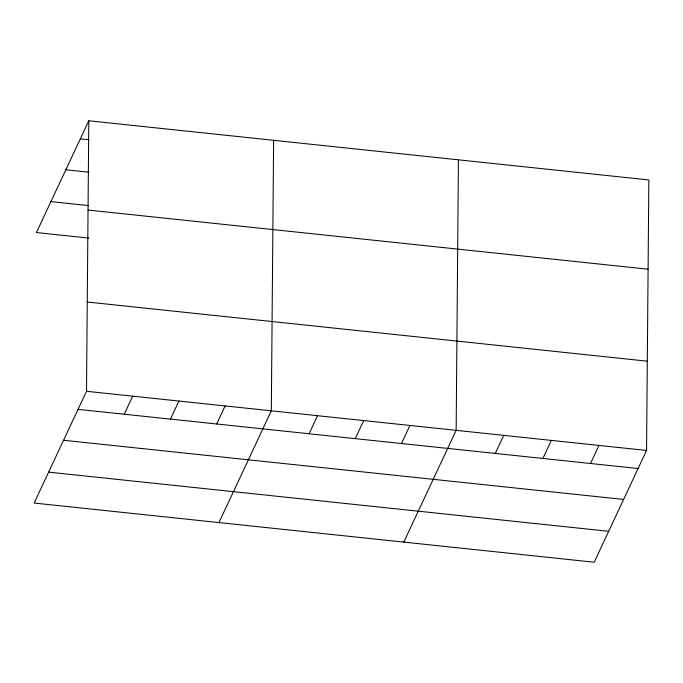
<?xml version="1.0" encoding="UTF-8"?>
<svg xmlns="http://www.w3.org/2000/svg" width="683" height="683" viewBox="0 0 683 683"><rect width="100%" height="100%" fill="white"/><g stroke="black" fill="none" stroke-linecap="round" stroke-linejoin="round"><path stroke-width="1.02" d="M86.502 391.282L88.799 120.78L648.85 179.953L646.553 450.456L594.201 562.22L34.15 503.047L86.502 391.282L646.553 450.456M273.618 140.305L271.322 410.807L218.97 522.58M458.43 159.831L456.142 430.341L403.781 542.106M88.799 120.78L36.447 232.544L88.952 238.094M124.246 414.231L132.707 396.166M170.451 419.114L178.912 401.049M216.656 423.998L225.117 405.933M309.066 433.756L317.527 415.691M355.271 438.64L363.732 420.574M401.467 443.523L409.937 425.458M495.277 453.435L503.747 435.37M542.883 458.464L551.343 440.398M590.488 463.492L598.948 445.427M80.338 138.845L88.739 139.733M65.85 169.768L88.952 172.21M50.926 201.622L88.73 205.617M88.039 210.048L648.09 269.213M87.262 302.014L647.313 361.187M78.041 409.348L638.093 468.521M63.562 440.27L623.605 499.444M48.638 472.132L608.681 531.306"/></g></svg>
